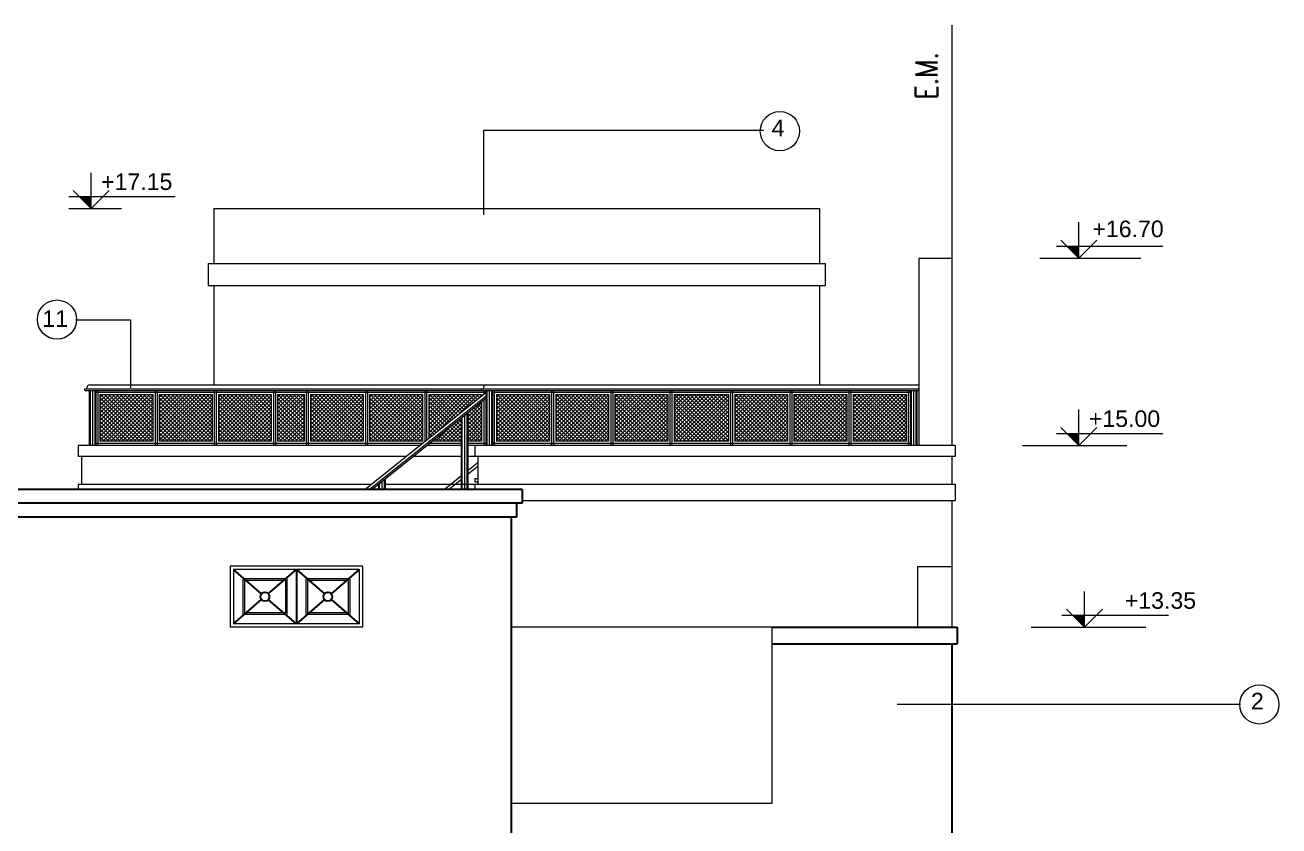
# Model space of a CAD drawing. Header units: millimetres. Extents: x 1578 to 2210, y 899 to 1032.
# Drawn here: x 1592.36 to 1603.74, y 913.7 to 920.96 of the extents above; entities that cross this region are included whole.
import ezdxf

# ---------------------------------------------------------------- set-up
doc = ezdxf.new("R2010")
doc.units = ezdxf.units.MM
doc.linetypes.add('DASHDOT2', pattern=[12.7, 6.35, -3.175, 0, -3.175])
for name, color, linetype, lineweight in [('CARPINTERIA', 7, 'Continuous', 18), ('COTAS', 7, 'Continuous', 15), ('EJES', 7, 'DASHDOT2', 13), ('ESTRUCTURA', 3, 'Continuous', 30), ('MUROS', 1, 'Continuous', 30), ('PISOS', 9, 'Continuous', 9), ('SANITARIOS', 7, 'Continuous', 20), ('TRAMAS', 7, 'Continuous', 15), ('UMBRALES', 7, 'Continuous', 18)]:
    doc.layers.add(name, color=color, linetype=linetype, lineweight=lineweight)
doc.styles.add('ROMANS', font='romans', dxfattribs={"height": 0.06})
doc.styles.add('STYLE1', font='ARIAL.TTF')

msp = doc.modelspace()

# ---------------------------------------------------------------- hatches: boundary and pattern name
at = {"layer": 'COTAS', "ltscale": 0.05}
for points in [[(1592.959, 919.409), (1592.85, 919.409), (1592.959, 919.3)], [(1601.928, 918.959), (1601.819, 918.959), (1601.928, 918.85)], [(1601.928, 917.259), (1601.819, 917.259), (1601.928, 917.15)], [(1601.978, 915.609), (1601.869, 915.609), (1601.978, 915.5)]]:
    msp.add_hatch(color=256, dxfattribs=at).paths.add_polyline_path(points)
at = {"layer": 'PISOS', "ltscale": 0.1}
h = msp.add_hatch(dxfattribs=at)
h.set_pattern_fill('ANSI37', color=256, scale=0.2, style=0)
h.set_pattern_definition([(45, (1611.177198, 841.251814), (-0.0176776695, 0.0176776695), []), (135, (1611.177198, 841.251814), (-0.0176776695, -0.0176776695), [])])
h.paths.add_polyline_path([(1593.04, 917.188), (1593.52, 917.188), (1593.52, 917.613), (1593.04, 917.613)])
h = msp.add_hatch(dxfattribs=at)
h.set_pattern_fill('ANSI37', color=256, scale=0.2, style=0)
h.set_pattern_definition([(45, (1611.714698, 841.251814), (-0.0176776695, 0.0176776695), []), (135, (1611.714698, 841.251814), (-0.0176776695, -0.0176776695), [])])
h.paths.add_polyline_path([(1593.578, 917.188), (1594.058, 917.188), (1594.058, 917.613), (1593.578, 917.613)])
h = msp.add_hatch(dxfattribs=at)
h.set_pattern_fill('ANSI37', color=256, scale=0.2, style=0)
h.set_pattern_definition([(45, (1612.252198, 841.251814), (-0.0176776695, 0.0176776695), []), (135, (1612.252198, 841.251814), (-0.0176776695, -0.0176776695), [])])
h.paths.add_polyline_path([(1594.115, 917.188), (1594.595, 917.188), (1594.595, 917.613), (1594.115, 917.613)])
h = msp.add_hatch(dxfattribs=at)
h.set_pattern_fill('ANSI37', color=256, scale=0.2, style=0)
h.set_pattern_definition([(45, (1533.730254, 829.83364), (-0.0176776695, 0.0176776695), []), (135, (1533.730254, 829.83364), (-0.0176776695, -0.0176776695), [])])
h.paths.add_polyline_path([(1594.893, 917.613), (1594.653, 917.613), (1594.653, 917.188), (1594.893, 917.188)])
h = msp.add_hatch(dxfattribs=at)
h.set_pattern_fill('ANSI37', color=256, scale=0.2, style=0)
h.set_pattern_definition([(45, (1613.087198, 841.251814), (-0.0176776695, 0.0176776695), []), (135, (1613.087198, 841.251814), (-0.0176776695, -0.0176776695), [])])
h.paths.add_polyline_path([(1594.95, 917.188), (1595.43, 917.188), (1595.43, 917.613), (1594.95, 917.613)])
h = msp.add_hatch(dxfattribs=at)
h.set_pattern_fill('ANSI37', color=256, scale=0.2, style=0)
h.set_pattern_definition([(45, (1613.624698, 841.251814), (-0.0176776695, 0.0176776695), []), (135, (1613.624698, 841.251814), (-0.0176776695, -0.0176776695), [])])
h.paths.add_polyline_path([(1595.488, 917.188), (1595.968, 917.188), (1595.968, 917.613), (1595.488, 917.613)])
h = msp.add_hatch(dxfattribs=at)
h.set_pattern_fill('ANSI37', color=256, scale=0.2, style=0)
h.set_pattern_definition([(45, (1614.777198, 841.251814), (-0.0176776695, 0.0176776695), []), (135, (1614.777198, 841.251814), (-0.0176776695, -0.0176776695), [])])
h.paths.add_polyline_path([(1596.64, 917.188), (1597.12, 917.188), (1597.12, 917.613), (1596.64, 917.613)])
h = msp.add_hatch(dxfattribs=at)
h.set_pattern_fill('ANSI37', color=256, scale=0.2, style=0)
h.set_pattern_definition([(45, (1615.314698, 841.251814), (-0.0176776695, 0.0176776695), []), (135, (1615.314698, 841.251814), (-0.0176776695, -0.0176776695), [])])
h.paths.add_polyline_path([(1597.178, 917.188), (1597.658, 917.188), (1597.658, 917.613), (1597.178, 917.613)])
h = msp.add_hatch(dxfattribs=at)
h.set_pattern_fill('ANSI37', color=256, scale=0.2, style=0)
h.set_pattern_definition([(45, (1615.852198, 841.251814), (-0.0176776695, 0.0176776695), []), (135, (1615.852198, 841.251814), (-0.0176776695, -0.0176776695), [])])
h.paths.add_polyline_path([(1597.715, 917.188), (1598.195, 917.188), (1598.195, 917.613), (1597.715, 917.613)])
h = msp.add_hatch(dxfattribs=at)
h.set_pattern_fill('ANSI37', color=256, scale=0.2, style=0)
h.set_pattern_definition([(45, (1601.086464, 810.871608), (-0.0176776695, 0.0176776695), []), (135, (1601.086464, 810.871608), (-0.0176776695, -0.0176776695), [])])
h.paths.add_polyline_path([(1598.253, 917.613), (1598.253, 917.188), (1598.745, 917.188), (1598.745, 917.613)])
h = msp.add_hatch(dxfattribs=at)
h.set_pattern_fill('ANSI37', color=256, scale=0.2, style=0)
h.set_pattern_definition([(45, (1616.939698, 841.251814), (-0.0176776695, 0.0176776695), []), (135, (1616.939698, 841.251814), (-0.0176776695, -0.0176776695), [])])
h.paths.add_polyline_path([(1598.803, 917.188), (1599.283, 917.188), (1599.283, 917.613), (1598.803, 917.613)])
h = msp.add_hatch(dxfattribs=at)
h.set_pattern_fill('ANSI37', color=256, scale=0.2, style=0)
h.set_pattern_definition([(45, (1617.477198, 841.251814), (-0.0176776695, 0.0176776695), []), (135, (1617.477198, 841.251814), (-0.0176776695, -0.0176776695), [])])
h.paths.add_polyline_path([(1599.34, 917.188), (1599.82, 917.188), (1599.82, 917.613), (1599.34, 917.613)])
h = msp.add_hatch(dxfattribs=at)
h.set_pattern_fill('ANSI37', color=256, scale=0.2, style=0)
h.set_pattern_definition([(45, (1618.014698, 841.251814), (-0.0176776695, 0.0176776695), []), (135, (1618.014698, 841.251814), (-0.0176776695, -0.0176776695), [])])
h.paths.add_polyline_path([(1599.878, 917.188), (1600.358, 917.188), (1600.358, 917.613), (1599.878, 917.613)])

# ---------------------------------------------------------------- linework, layer by layer
at = {"layer": 'CARPINTERIA', "ltscale": 0.05}
for p, q in [((1596.443, 916.85), (1596.473, 916.85)), ((1596.443, 916.85), (1596.443, 916.82)), ((1596.443, 916.82), (1596.473, 916.82))]:
    msp.add_line(p, q, dxfattribs=at)
at = {"layer": 'CARPINTERIA', "ltscale": 0.1}
for p, q in [((1595.393, 916.025), (1594.253, 916.025)), ((1594.253, 916.025), (1594.253, 915.53)), ((1594.723, 915.925), (1594.353, 915.925)), ((1594.353, 915.925), (1594.353, 915.63)), ((1594.723, 915.925), (1594.723, 915.63)), ((1595.293, 915.925), (1594.923, 915.925)), ((1594.923, 915.925), (1594.923, 915.63)), ((1595.293, 915.925), (1595.293, 915.63)), ((1595.393, 916.025), (1595.393, 915.53)), ((1594.723, 915.63), (1594.353, 915.63)), ((1595.293, 915.63), (1594.923, 915.63)), ((1595.393, 915.53), (1594.253, 915.53))]:
    msp.add_line(p, q, dxfattribs=at)
at = {"layer": 'COTAS', "ltscale": 0.05}
for p, q in [((1596.524, 920.01), (1599.063, 920.01)), ((1596.524, 919.244), (1596.524, 920.01)), ((1592.796, 919.464), (1592.959, 919.3)), ((1592.959, 919.3), (1593.123, 919.464)), ((1601.764, 919.014), (1601.928, 918.85)), ((1601.928, 918.85), (1602.091, 919.014)), ((1601.573, 918.85), (1602.489, 918.85)), ((1592.819, 918.289), (1593.317, 918.289)), ((1593.317, 918.289), (1593.317, 917.673)), ((1601.764, 917.314), (1601.928, 917.15)), ((1601.928, 917.15), (1602.091, 917.314)), ((1601.415, 917.15), (1602.362, 917.15)), ((1601.814, 915.664), (1601.978, 915.5)), ((1601.978, 915.5), (1602.141, 915.664)), ((1601.494, 915.5), (1602.536, 915.5)), ((1600.279, 914.802), (1603.395, 914.802))]:
    msp.add_line(p, q, dxfattribs=at)
at = {"layer": 'COTAS', "ltscale": 0.1}
for p, q in [((1592.959, 919.3), (1592.959, 919.625)), ((1592.756, 919.409), (1593.722, 919.409)), ((1592.756, 919.3), (1593.235, 919.3)), ((1601.928, 918.85), (1601.928, 919.175)), ((1601.724, 918.959), (1602.691, 918.959)), ((1601.928, 917.15), (1601.928, 917.475)), ((1601.724, 917.259), (1602.691, 917.259)), ((1601.978, 915.5), (1601.978, 915.825)), ((1601.774, 915.609), (1602.741, 915.609))]:
    msp.add_line(p, q, dxfattribs=at)
at = {"layer": 'COTAS', "ltscale": 0.05}
for centre in [(1599.213, 920.002), (1592.65, 918.292), (1603.566, 914.8)]:
    msp.add_circle(centre, 0.178, dxfattribs=at)
at = {"layer": 'EJES'}
msp.add_line((1600.773, 920.964), (1600.773, 918.85), dxfattribs=at)
at = {"layer": 'ESTRUCTURA', "ltscale": 0.1}
for p, q in [((1596.873, 916.75), (1589.118, 916.75)), ((1596.873, 916.75), (1596.873, 916.625)), ((1596.873, 916.625), (1589.118, 916.625)), ((1596.823, 916.625), (1596.823, 916.5)), ((1596.823, 916.5), (1589.168, 916.5)), ((1596.773, 916.5), (1596.773, 905.5))]:
    msp.add_line(p, q, dxfattribs=at)
at = {"layer": 'MUROS', "ltscale": 0.1}
for p, q in [((1594.508, 915.804), (1594.253, 916.025)), ((1594.568, 915.804), (1594.823, 916.025)), ((1594.823, 916.025), (1595.078, 915.804)), ((1594.823, 916.025), (1594.823, 915.53)), ((1595.393, 916.025), (1595.138, 915.804)), ((1594.253, 915.53), (1594.508, 915.752)), ((1594.823, 915.53), (1594.568, 915.752)), ((1595.078, 915.752), (1594.823, 915.53)), ((1595.138, 915.752), (1595.393, 915.53)), ((1599.14, 915.5), (1600.823, 915.5)), ((1600.823, 915.5), (1600.823, 915.35)), ((1599.14, 915.35), (1600.823, 915.35)), ((1600.773, 915.35), (1600.773, 902.33))]:
    msp.add_line(p, q, dxfattribs=at)
for centre in [(1594.538, 915.778), (1595.108, 915.778)]:
    msp.add_circle(centre, 0.0397, dxfattribs=at)
at = {"layer": 'PISOS'}
for p, q in [((1592.952, 917.65), (1592.952, 917.15)), ((1592.973, 917.65), (1592.973, 917.15)), ((1592.994, 917.65), (1592.994, 917.15)), ((1596.552, 917.65), (1596.552, 917.15)), ((1596.573, 917.65), (1596.573, 917.15)), ((1596.594, 917.65), (1596.594, 917.15)), ((1600.404, 917.65), (1600.404, 917.15)), ((1600.425, 917.65), (1600.425, 917.15)), ((1600.447, 917.65), (1600.447, 917.15))]:
    msp.add_line(p, q, dxfattribs=at)
at = {"layer": 'PISOS', "ltscale": 0.1}
for p, q in [((1596.025, 917.231), (1596.407, 917.613)), ((1596.025, 917.266), (1596.372, 917.613)), ((1596.025, 917.302), (1596.337, 917.613)), ((1596.025, 917.337), (1596.301, 917.613)), ((1596.025, 917.372), (1596.266, 917.613)), ((1596.025, 917.408), (1596.23, 917.613)), ((1596.025, 917.443), (1596.195, 917.613)), ((1596.025, 917.478), (1596.16, 917.613)), ((1596.025, 917.514), (1596.124, 917.613)), ((1596.025, 917.549), (1596.089, 917.613)), ((1596.025, 917.584), (1596.054, 917.613)), ((1596.23, 917.379), (1596.025, 917.584)), ((1596.21, 917.363), (1596.025, 917.548)), ((1596.191, 917.348), (1596.025, 917.513)), ((1596.25, 917.395), (1596.032, 917.613)), ((1596.269, 917.41), (1596.067, 917.613)), ((1596.289, 917.426), (1596.102, 917.613)), ((1596.124, 917.294), (1596.443, 917.613)), ((1596.309, 917.442), (1596.138, 917.613)), ((1596.328, 917.458), (1596.173, 917.613)), ((1596.348, 917.473), (1596.208, 917.613)), ((1596.367, 917.489), (1596.244, 917.613)), ((1596.387, 917.505), (1596.279, 917.613)), ((1596.301, 917.436), (1596.478, 917.613)), ((1596.407, 917.52), (1596.314, 917.613)), ((1596.426, 917.536), (1596.35, 917.613)), ((1596.382, 917.41), (1596.505, 917.534)), ((1596.446, 917.552), (1596.385, 917.613)), ((1596.466, 917.568), (1596.42, 917.613)), ((1596.505, 917.457), (1596.455, 917.508)), ((1596.485, 917.583), (1596.456, 917.613)), ((1596.505, 917.492), (1596.474, 917.523)), ((1596.478, 917.577), (1596.505, 917.605)), ((1596.505, 917.599), (1596.491, 917.613)), ((1596.505, 917.528), (1596.494, 917.539)), ((1596.171, 917.332), (1596.025, 917.477)), ((1596.151, 917.316), (1596.025, 917.442)), ((1596.132, 917.3), (1596.025, 917.407)), ((1596.322, 917.393), (1596.317, 917.398)), ((1596.505, 917.316), (1596.376, 917.445)), ((1596.382, 917.375), (1596.505, 917.499)), ((1596.382, 917.34), (1596.505, 917.463)), ((1596.382, 917.446), (1596.398, 917.462)), ((1596.382, 917.304), (1596.505, 917.428)), ((1596.505, 917.28), (1596.382, 917.404)), ((1596.505, 917.351), (1596.396, 917.46)), ((1596.505, 917.386), (1596.416, 917.476)), ((1596.505, 917.422), (1596.435, 917.492)), ((1596.112, 917.285), (1596.025, 917.371)), ((1596.092, 917.269), (1596.025, 917.336)), ((1596.073, 917.253), (1596.025, 917.301)), ((1596.088, 917.188), (1596.221, 917.321)), ((1596.124, 917.188), (1596.322, 917.386)), ((1596.159, 917.188), (1596.322, 917.35)), ((1596.28, 917.188), (1596.18, 917.288)), ((1596.194, 917.188), (1596.322, 917.315)), ((1596.315, 917.188), (1596.199, 917.303)), ((1596.322, 917.217), (1596.219, 917.319)), ((1596.322, 917.252), (1596.239, 917.335)), ((1596.322, 917.287), (1596.258, 917.35)), ((1596.322, 917.323), (1596.278, 917.366)), ((1596.322, 917.358), (1596.298, 917.382)), ((1596.382, 917.269), (1596.505, 917.393)), ((1596.505, 917.245), (1596.382, 917.369)), ((1596.382, 917.234), (1596.505, 917.357)), ((1596.505, 917.21), (1596.382, 917.333)), ((1596.382, 917.198), (1596.505, 917.322)), ((1596.492, 917.188), (1596.382, 917.298)), ((1596.406, 917.188), (1596.505, 917.287)), ((1596.053, 917.238), (1596.025, 917.265)), ((1596.034, 917.222), (1596.025, 917.23)), ((1596.032, 917.188), (1596.025, 917.195)), ((1596.068, 917.188), (1596.062, 917.193)), ((1596.103, 917.188), (1596.082, 917.209)), ((1596.138, 917.188), (1596.101, 917.225)), ((1596.174, 917.188), (1596.121, 917.24)), ((1596.209, 917.188), (1596.141, 917.256)), ((1596.244, 917.188), (1596.16, 917.272)), ((1596.23, 917.188), (1596.322, 917.28)), ((1596.265, 917.188), (1596.322, 917.244)), ((1596.3, 917.188), (1596.322, 917.209)), ((1596.457, 917.188), (1596.382, 917.263)), ((1596.421, 917.188), (1596.382, 917.227)), ((1596.386, 917.188), (1596.382, 917.192)), ((1596.442, 917.188), (1596.505, 917.251)), ((1596.477, 917.188), (1596.505, 917.216))]:
    msp.add_line(p, q, dxfattribs=at)
at = {"layer": 'PISOS', "ltscale": 0.05}
for p, q in [((1596.328, 917.458), (1596.328, 917.46)), ((1596.328, 916.75), (1596.328, 917.406)), ((1596.352, 916.75), (1596.352, 917.425)), ((1596.373, 916.75), (1596.373, 917.442)), ((1595.602, 916.75), (1595.602, 916.825)), ((1595.623, 916.75), (1595.623, 916.842)), ((1595.578, 916.75), (1595.578, 916.806))]:
    msp.add_line(p, q, dxfattribs=at)
at = {"layer": 'SANITARIOS'}
for p, q in [((1592.903, 917.665), (1596.503, 917.665)), ((1592.903, 917.65), (1592.903, 917.665)), ((1592.903, 917.65), (1596.503, 917.65)), ((1592.943, 917.65), (1592.943, 917.15)), ((1592.953, 917.7), (1596.553, 917.7)), ((1593.003, 917.65), (1593.003, 917.15)), ((1596.503, 917.665), (1600.473, 917.665)), ((1596.503, 917.65), (1596.503, 917.665)), ((1596.503, 917.65), (1596.503, 917.665)), ((1596.503, 917.65), (1600.473, 917.65)), ((1596.543, 917.65), (1596.543, 917.15)), ((1596.543, 917.65), (1596.543, 917.15)), ((1596.553, 917.7), (1600.473, 917.7)), ((1596.603, 917.65), (1596.603, 917.15)), ((1600.395, 917.65), (1600.395, 917.15)), ((1600.455, 917.65), (1600.455, 917.15))]:
    msp.add_line(p, q, dxfattribs=at)
at = {"layer": 'SANITARIOS', "ltscale": 0.05}
for p, q in [((1595.444, 916.75), (1596.543, 917.629)), ((1595.484, 916.75), (1596.543, 917.597)), ((1595.508, 916.75), (1596.543, 917.578)), ((1596.322, 917.452), (1596.322, 917.46)), ((1596.322, 916.75), (1596.322, 917.401)), ((1596.382, 916.75), (1596.382, 917.449)), ((1596.382, 916.925), (1596.473, 916.998)), ((1596.382, 916.893), (1596.473, 916.966)), ((1595.632, 916.75), (1595.632, 916.849)), ((1596.164, 916.75), (1596.322, 916.877)), ((1596.204, 916.75), (1596.322, 916.845)), ((1595.572, 916.75), (1595.572, 916.801))]:
    msp.add_line(p, q, dxfattribs=at)
at = {"layer": 'SANITARIOS'}
for centre in [(1592.953, 917.665), (1596.553, 917.665)]:
    msp.add_arc(centre, 0.035, 90, 180, dxfattribs=at)
at = {"layer": 'TRAMAS'}
for p, q in [((1593.04, 917.613), (1593.04, 917.188)), ((1593.04, 917.613), (1593.52, 917.613)), ((1593.52, 917.613), (1593.52, 917.188)), ((1593.578, 917.613), (1593.578, 917.188)), ((1593.578, 917.613), (1594.058, 917.613)), ((1594.058, 917.613), (1594.058, 917.188)), ((1594.115, 917.613), (1594.595, 917.613)), ((1594.115, 917.613), (1594.115, 917.188)), ((1594.595, 917.613), (1594.595, 917.188)), ((1594.653, 917.613), (1594.653, 917.188)), ((1594.653, 917.613), (1594.893, 917.613)), ((1594.893, 917.613), (1594.893, 917.188)), ((1594.95, 917.613), (1595.43, 917.613)), ((1594.95, 917.613), (1594.95, 917.188)), ((1595.43, 917.613), (1595.43, 917.188)), ((1595.488, 917.613), (1595.488, 917.188)), ((1595.488, 917.613), (1595.968, 917.613)), ((1595.968, 917.613), (1595.968, 917.188)), ((1596.025, 917.613), (1596.025, 917.215)), ((1596.025, 917.613), (1596.505, 917.613)), ((1596.505, 917.613), (1596.505, 917.599)), ((1596.505, 917.548), (1596.505, 917.188)), ((1596.64, 917.613), (1597.12, 917.613)), ((1596.64, 917.613), (1596.64, 917.188)), ((1597.12, 917.613), (1597.12, 917.188)), ((1597.178, 917.613), (1597.658, 917.613)), ((1597.178, 917.613), (1597.178, 917.188)), ((1597.658, 917.613), (1597.658, 917.188)), ((1597.715, 917.613), (1598.195, 917.613)), ((1597.715, 917.613), (1597.715, 917.188)), ((1598.195, 917.613), (1598.195, 917.188)), ((1598.253, 917.613), (1598.745, 917.613)), ((1598.253, 917.613), (1598.253, 917.188)), ((1598.745, 917.613), (1598.745, 917.188)), ((1598.803, 917.613), (1598.803, 917.188)), ((1598.803, 917.613), (1599.283, 917.613)), ((1599.283, 917.613), (1599.283, 917.188)), ((1599.34, 917.613), (1599.82, 917.613)), ((1599.34, 917.613), (1599.34, 917.188)), ((1599.82, 917.613), (1599.82, 917.188)), ((1599.878, 917.613), (1599.878, 917.188)), ((1599.878, 917.613), (1600.358, 917.613)), ((1600.358, 917.613), (1600.358, 917.188)), ((1593.52, 917.188), (1593.04, 917.188)), ((1594.058, 917.188), (1593.578, 917.188)), ((1594.595, 917.188), (1594.115, 917.188)), ((1594.893, 917.188), (1594.653, 917.188)), ((1595.43, 917.188), (1594.95, 917.188)), ((1595.968, 917.188), (1595.488, 917.188)), ((1596.322, 917.188), (1596.055, 917.188)), ((1596.505, 917.188), (1596.382, 917.188)), ((1597.12, 917.188), (1596.64, 917.188)), ((1597.658, 917.188), (1597.178, 917.188)), ((1598.195, 917.188), (1597.715, 917.188)), ((1598.745, 917.188), (1598.253, 917.188)), ((1599.283, 917.188), (1598.803, 917.188)), ((1599.82, 917.188), (1599.34, 917.188)), ((1600.358, 917.188), (1599.878, 917.188))]:
    msp.add_line(p, q, dxfattribs=at)
at = {"layer": 'TRAMAS', "ltscale": 0.1}
for p, q in [((1594.738, 915.94), (1594.338, 915.94)), ((1594.338, 915.94), (1594.338, 915.615)), ((1594.738, 915.94), (1594.738, 915.615)), ((1595.308, 915.94), (1594.908, 915.94)), ((1594.908, 915.94), (1594.908, 915.615)), ((1595.308, 915.94), (1595.308, 915.615)), ((1594.738, 915.615), (1594.338, 915.615)), ((1595.308, 915.615), (1594.908, 915.615))]:
    msp.add_line(p, q, dxfattribs=at)
at = {"layer": 'UMBRALES', "ltscale": 0.05}
for p, q in [((1594.073, 919.3), (1599.573, 919.3)), ((1594.073, 919.3), (1594.073, 918.8)), ((1599.573, 919.3), (1599.573, 918.8)), ((1594.023, 918.8), (1599.623, 918.8)), ((1594.023, 918.8), (1594.023, 918.6)), ((1599.623, 918.8), (1599.623, 918.6)), ((1600.473, 918.85), (1600.573, 918.85)), ((1600.473, 918.85), (1600.473, 917.15)), ((1594.023, 918.6), (1599.623, 918.6)), ((1594.073, 918.6), (1594.073, 917.7)), ((1599.573, 918.6), (1599.573, 917.7)), ((1592.843, 916.8), (1595.507, 916.8)), ((1592.843, 916.8), (1592.843, 916.75)), ((1595.632, 916.8), (1596.443, 916.8)), ((1596.443, 916.8), (1600.803, 916.8)), ((1596.873, 916.65), (1600.803, 916.65)), ((1600.461, 916.05), (1600.461, 915.497))]:
    msp.add_line(p, q, dxfattribs=at)
at = {"layer": 'UMBRALES', "ltscale": 0.1}
for p, q in [((1600.573, 918.85), (1600.773, 918.85)), ((1600.573, 918.85), (1600.773, 918.85)), ((1600.773, 918.85), (1600.773, 917.15)), ((1595.944, 917.15), (1592.843, 917.15)), ((1592.843, 917.15), (1592.843, 917.05)), ((1596.322, 917.15), (1596.008, 917.15)), ((1596.443, 917.15), (1596.382, 917.15)), ((1600.803, 917.15), (1596.443, 917.15)), ((1596.443, 917.15), (1596.443, 917.05)), ((1600.473, 917.15), (1599.573, 917.15)), ((1600.803, 917.15), (1600.803, 917.05)), ((1595.819, 917.05), (1592.843, 917.05)), ((1592.873, 917.05), (1592.873, 916.8)), ((1596.322, 917.05), (1595.883, 917.05)), ((1596.443, 917.05), (1596.382, 917.05)), ((1600.803, 917.05), (1596.443, 917.05)), ((1596.473, 916.8), (1596.473, 917.05)), ((1600.773, 917.05), (1600.773, 916.8)), ((1596.443, 916.8), (1596.443, 916.75)), ((1600.803, 916.8), (1600.803, 916.65)), ((1600.773, 916.65), (1600.773, 915.5)), ((1595.423, 916.055), (1594.223, 916.055)), ((1594.223, 916.055), (1594.223, 915.5)), ((1595.423, 916.055), (1595.423, 915.5)), ((1600.773, 916.05), (1600.461, 916.05)), ((1595.423, 915.5), (1594.223, 915.5)), ((1599.14, 915.5), (1596.773, 915.5)), ((1599.14, 915.5), (1599.14, 913.9)), ((1599.14, 913.9), (1596.773, 913.9))]:
    msp.add_line(p, q, dxfattribs=at)
at = {"layer": 'UMBRALES'}
for p, q in [((1593.003, 917.633), (1596.543, 917.633)), ((1593.02, 917.65), (1593.02, 917.15)), ((1593.54, 917.65), (1593.54, 917.15)), ((1593.558, 917.65), (1593.558, 917.15)), ((1594.078, 917.65), (1594.078, 917.15)), ((1594.095, 917.65), (1594.095, 917.15)), ((1594.615, 917.65), (1594.615, 917.15)), ((1594.633, 917.65), (1594.633, 917.15)), ((1594.913, 917.65), (1594.913, 917.15)), ((1594.93, 917.65), (1594.93, 917.15)), ((1595.45, 917.65), (1595.45, 917.15)), ((1595.468, 917.65), (1595.468, 917.15)), ((1595.988, 917.65), (1595.988, 917.185)), ((1596.005, 917.65), (1596.005, 917.199)), ((1596.525, 917.65), (1596.525, 917.615)), ((1596.603, 917.633), (1600.395, 917.633)), ((1596.62, 917.65), (1596.62, 917.15)), ((1597.14, 917.65), (1597.14, 917.15)), ((1597.158, 917.65), (1597.158, 917.15)), ((1597.678, 917.65), (1597.678, 917.15)), ((1597.695, 917.65), (1597.695, 917.15)), ((1598.215, 917.65), (1598.215, 917.15)), ((1598.233, 917.65), (1598.233, 917.15)), ((1598.765, 917.65), (1598.765, 917.15)), ((1598.783, 917.65), (1598.783, 917.15)), ((1599.303, 917.65), (1599.303, 917.15)), ((1599.32, 917.65), (1599.32, 917.15)), ((1599.84, 917.65), (1599.84, 917.15)), ((1599.858, 917.65), (1599.858, 917.15)), ((1600.378, 917.65), (1600.378, 917.15)), ((1596.525, 917.564), (1596.525, 917.15)), ((1595.966, 917.168), (1593.003, 917.168)), ((1596.322, 917.168), (1596.03, 917.168)), ((1596.543, 917.168), (1596.382, 917.168)), ((1600.395, 917.168), (1596.603, 917.168))]:
    msp.add_line(p, q, dxfattribs=at)

# ---------------------------------------------------------------- texts
at = {"layer": 'COTAS', "style": 'ROMANS', "width": 0.8}
msp.add_text('E.M.', height=0.2, rotation=90, dxfattribs=at).set_placement((1600.644, 920.288))
at = {"layer": 'COTAS', "ltscale": 0.1, "char_height": 0.15, "attachment_point": 5, "style": 'STYLE1'}
for s, insert in [('4', (1599.196, 920.031)), ('+17.15', (1593.374, 919.542)), ('+16.70', (1602.374, 919.114)), ('11', (1592.633, 918.301)), ('+15.00', (1602.342, 917.392)), ('+13.35', (1602.668, 915.742)), ('2', (1603.548, 914.83))]:
    msp.add_mtext(s, dxfattribs=dict(at, insert=insert))

doc.saveas('drawing.dxf')
